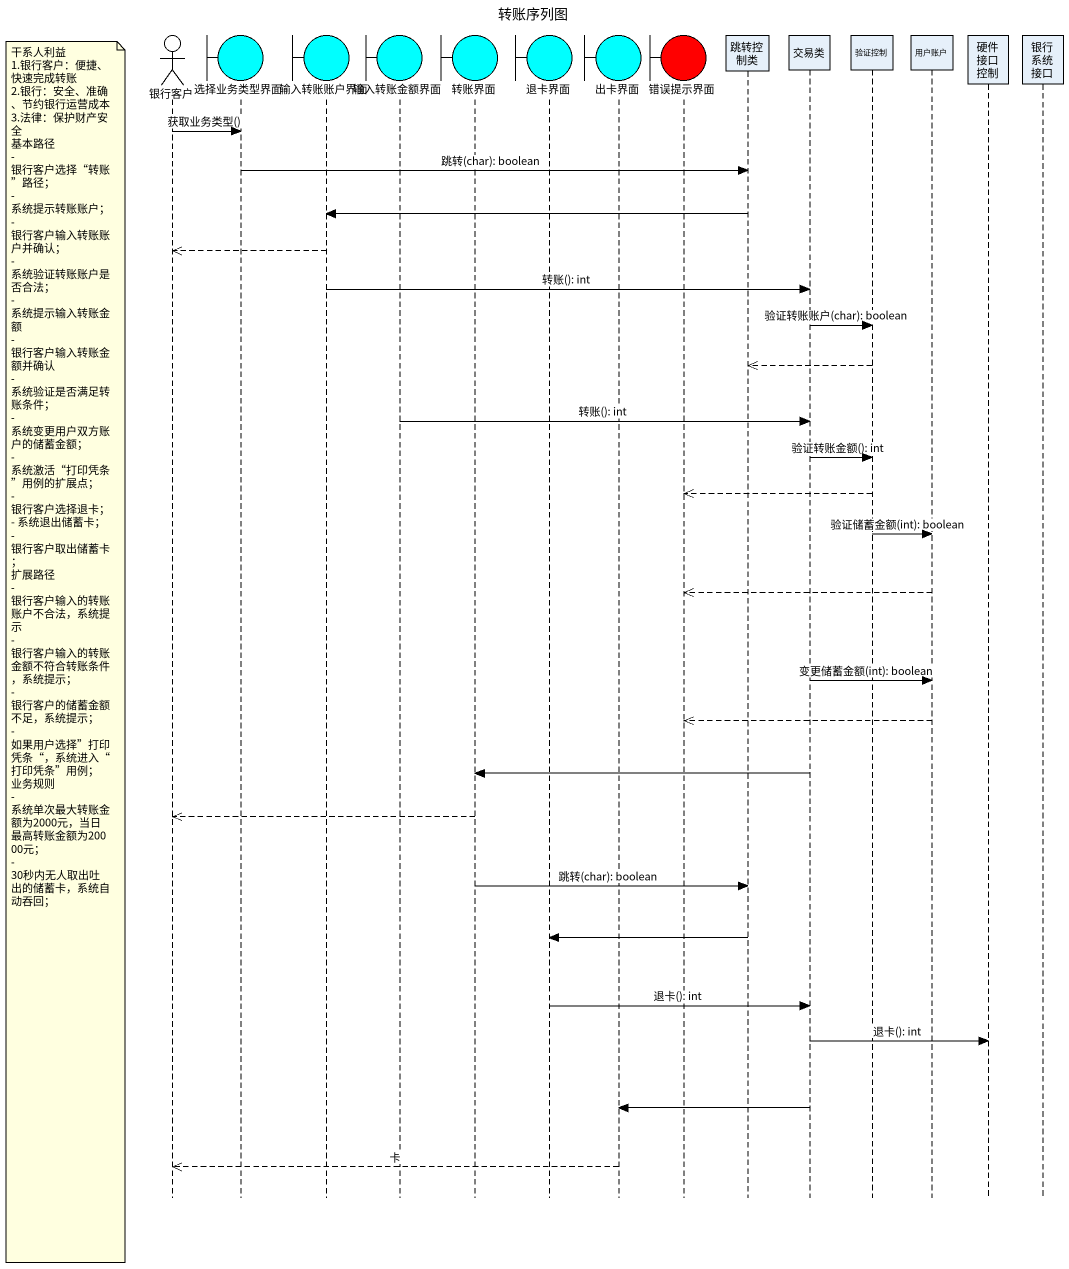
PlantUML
@startuml
title 转账序列图
hide footbox
actor 银行客户
boundary 选择业务类型界面 #00FFFF
boundary 输入转账账户界面 #00FFFF
boundary 输入转账金额界面 #00FFFF
boundary 转账界面 #00FFFF
boundary 退卡界面 #00FFFF
boundary 出卡界面 #00FFFF
boundary 错误提示界面 #FF0000
participant 跳转控制类
participant 交易类
participant 验证控制
participant 用户账户
participant 硬件接口控制
participant 银行系统接口

银行客户 -> 选择业务类型界面 : 获取业务类型()
选择业务类型界面 -> 跳转控制类 : 跳转(char): boolean
跳转控制类 -> 输入转账账户界面
输入转账账户界面 -->> 银行客户
输入转账账户界面 -> 交易类 : 转账(): int
交易类 -> 验证控制 : 验证转账账户(char): boolean
验证控制 -->> 跳转控制类
输入转账金额界面 -> 交易类 : 转账(): int
交易类 -> 验证控制 : 验证转账金额(): int
验证控制 -->> 错误提示界面
验证控制 -> 用户账户 : 验证储蓄金额(int): boolean
用户账户 -->> 错误提示界面
note left of 银行客户
  干系人利益
  1.银行客户：便捷、快速完成转账
  2.银行：安全、准确、节约银行运营成本
  3.法律：保护财产安全
  基本路径
  - 银行客户选择“转账”路径；
  - 系统提示转账账户；
  - 银行客户输入转账账户并确认；
  - 系统验证转账账户是否合法；
  - 系统提示输入转账金额
  - 银行客户输入转账金额并确认
  - 系统验证是否满足转账条件；
  - 系统变更用户双方账户的储蓄金额；
  - 系统激活“打印凭条”用例的扩展点；
  - 银行客户选择退卡；
  - 系统退出储蓄卡；
  - 银行客户取出储蓄卡；
  扩展路径
  - 银行客户输入的转账账户不合法，系统提示
  - 银行客户输入的转账金额不符合转账条件，系统提示；
  - 银行客户的储蓄金额不足，系统提示；
  - 如果用户选择”打印凭条“，系统进入“打印凭条”用例；
  业务规则
  - 系统单次最大转账金额为2000元，当日最高转账金额为20000元；
  - 30秒内无人取出吐出的储蓄卡，系统自动吞回；
end note
交易类 -> 用户账户 : 变更储蓄金额(int): boolean
用户账户 -->> 错误提示界面
交易类 -> 转账界面
转账界面 -->> 银行客户
转账界面 -> 跳转控制类 : 跳转(char): boolean
跳转控制类 -> 退卡界面
退卡界面 -> 交易类 : 退卡(): int
交易类 -> 硬件接口控制 : 退卡(): int
交易类 -> 出卡界面
出卡界面 -->> 银行客户 : 卡
@enduml
